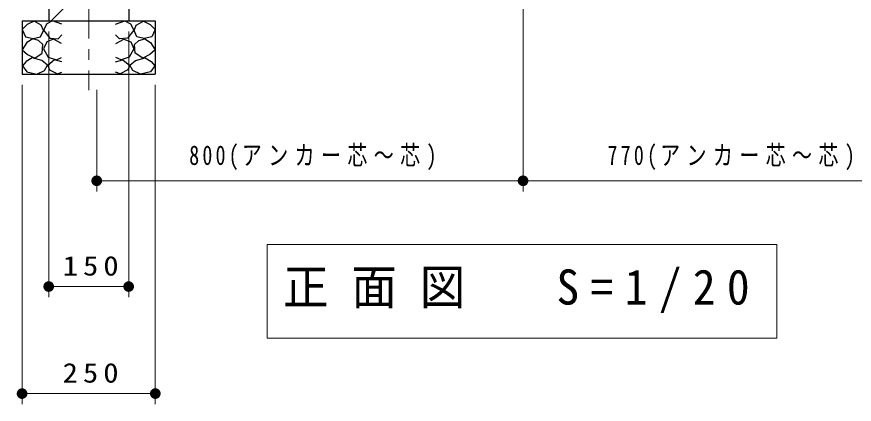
# Model space of a CAD drawing. Units: millimetres on the paper, scale 1:20. Extents: x -365 to 0, y 0 to 257.
# Drawn here: x -306.6 to -228, y 60 to 96.3 of the extents above; entities that cross this region are included whole.
import ezdxf

# ---------------------------------------------------------------- set-up
doc = ezdxf.new("R2010")
doc.units = ezdxf.units.MM
doc.linetypes.add('USER2', pattern=[6, 3, -1, 1, -1])
doc.layers.add('LY_1', color=7, linetype='Continuous', lineweight=25)
doc.styles.add('ＭＳ ゴシック', font='')
doc.styles.get('ＭＳ ゴシック').set_extended_font_data('MS Gothic')

# ---------------------------------------------------------------- blocks, each defined once
blk = doc.blocks.new('filled_dot')
at = {"color": 0, "linetype": 'Continuous', "lineweight": -2, "const_width": 1.25}
blk.add_lwpolyline([(-0.625, 0, 1), (0.625, 0, 1)], format="xyb", close=True, dxfattribs=at)

msp = doc.modelspace()

# ---------------------------------------------------------------- linework, layer by layer
at = {"layer": 'LY_1', "linetype": 'USER2', "lineweight": 13}
msp.add_line((-299.846, 145.276), (-299.846, 89.435), dxfattribs=at)
at = {"layer": 'LY_1'}
for p, q in [((-303.596, 105.935), (-303.596, 95.935)), ((-296.096, 105.935), (-296.096, 95.935)), ((-306.096, 95.935), (-306.096, 90.935)), ((-306.096, 95.935), (-293.596, 95.935)), ((-293.596, 95.935), (-293.596, 90.935)), ((-306.096, 90.935), (-293.596, 90.935))]:
    msp.add_line(p, q, dxfattribs=at)
at = {"layer": 'LY_1', "lineweight": 13}
for p, q in [((-303.382, 95.935), (-296.096, 103.221)), ((-259.096, 102.435), (-259.096, 79.935)), ((-303.596, 94.935), (-303.596, 70.013)), ((-296.096, 94.935), (-296.096, 70.013)), ((-306.096, 89.935), (-306.096, 59.971)), ((-293.596, 89.935), (-293.596, 59.971)), ((-299.096, 89.477), (-299.096, 79.935)), ((-259.096, 80.935), (-299.096, 80.935)), ((-220.596, 80.935), (-259.096, 80.935)), ((-283.09, 74.968), (-283.09, 66.168)), ((-235.29, 74.968), (-283.09, 74.968)), ((-235.29, 66.168), (-235.29, 74.968)), ((-296.096, 71.013), (-303.596, 71.013)), ((-283.09, 66.168), (-235.29, 66.168)), ((-293.596, 60.971), (-306.096, 60.971))]:
    msp.add_line(p, q, dxfattribs=at)
at = {"layer": 'LY_1'}
for points in [[(-304.973, 95.905), (-305.607, 95.604), (-306.082, 95.128), (-305.781, 94.431), (-305.053, 94.289), (-304.356, 94.447), (-304.102, 95.033), (-304.292, 95.54)], [(-294.718, 95.905), (-294.085, 95.604), (-293.609, 95.128), (-293.91, 94.431), (-294.639, 94.289), (-295.336, 94.447), (-295.59, 95.033), (-295.4, 95.54)], [(-305.1, 94.257), (-305.639, 93.909), (-306.082, 93.227), (-305.575, 92.768), (-304.91, 92.451), (-304.213, 92.895), (-304.134, 93.734), (-304.542, 94.097)], [(-294.592, 94.257), (-294.053, 93.909), (-293.609, 93.227), (-294.116, 92.768), (-294.782, 92.451), (-295.479, 92.895), (-295.558, 93.734), (-295.15, 94.097)], [(-305.141, 92.46), (-305.71, 92.141), (-306.048, 91.719), (-305.644, 91.153), (-304.702, 90.949), (-303.986, 91.269), (-303.713, 91.774), (-304.252, 92.229)], [(-294.551, 92.46), (-293.982, 92.141), (-293.644, 91.719), (-294.048, 91.153), (-294.99, 90.949), (-295.706, 91.269), (-295.979, 91.774), (-295.44, 92.229)]]:
    msp.add_lwpolyline(points, close=True, dxfattribs=at)
for points in [[(-302.375, 95.619), (-303.231, 95.936), (-303.769, 95.667), (-304.086, 95.065), (-303.5, 94.305), (-302.724, 94.241), (-302.375, 94.637)], [(-297.317, 95.619), (-296.461, 95.936), (-295.922, 95.667), (-295.606, 95.065), (-296.192, 94.305), (-296.968, 94.241), (-297.317, 94.637)], [(-302.391, 93.813), (-303.152, 94.21), (-303.785, 93.956), (-304.086, 93.306), (-303.643, 92.53), (-302.882, 92.293), (-302.391, 92.499)], [(-297.301, 93.813), (-296.54, 94.21), (-295.907, 93.956), (-295.606, 93.306), (-296.049, 92.53), (-296.81, 92.293), (-297.301, 92.499)], [(-302.375, 92.087), (-303.041, 92.293), (-303.69, 91.738), (-303.516, 91.342), (-302.787, 90.978), (-302.375, 91.136)], [(-297.317, 92.087), (-296.651, 92.293), (-296.002, 91.738), (-296.176, 91.342), (-296.905, 90.978), (-297.317, 91.136)]]:
    msp.add_lwpolyline(points, dxfattribs=at)

# ---------------------------------------------------------------- block references
at = {"layer": 'LY_1', "lineweight": 13, "xscale": 0.4, "yscale": 0.4}
for p in [(-299.096, 80.935), (-303.596, 71.013), (-306.096, 60.971)]:
    msp.add_blockref('filled_dot', p, dxfattribs=at)
at = {"layer": 'LY_1', "lineweight": 13, "xscale": 0.4, "yscale": 0.4, "rotation": 180}
for p in [(-259.096, 80.935), (-296.096, 71.013), (-293.596, 60.971)]:
    msp.add_blockref('filled_dot', p, dxfattribs=at)

# ---------------------------------------------------------------- texts
at = {"layer": 'LY_1', "style": 'ＭＳ ゴシック'}
for s, insert, char_height, attachment_point in [('\\T1.32;\\W0.75;800(アンカー芯～芯)', (-278.666, 81.935), 1.833, 8), ('\\T1.32;\\W0.75;770(アンカー芯～芯)', (-239.422, 81.935), 1.833, 8), ('\\T1.33;\\W1.15;150', (-299.425, 72.013), 1.833, 8), ('\\T1.5;\\W0.95;正面図\u3000S=1/20', (-259.19, 70.568), 3.299, 5), ('\\T1.33;\\W1.15;250', (-299.431, 61.971), 1.833, 8)]:
    msp.add_mtext(s, dxfattribs=dict(at, insert=insert, char_height=char_height, attachment_point=attachment_point))

doc.saveas('drawing.dxf')
